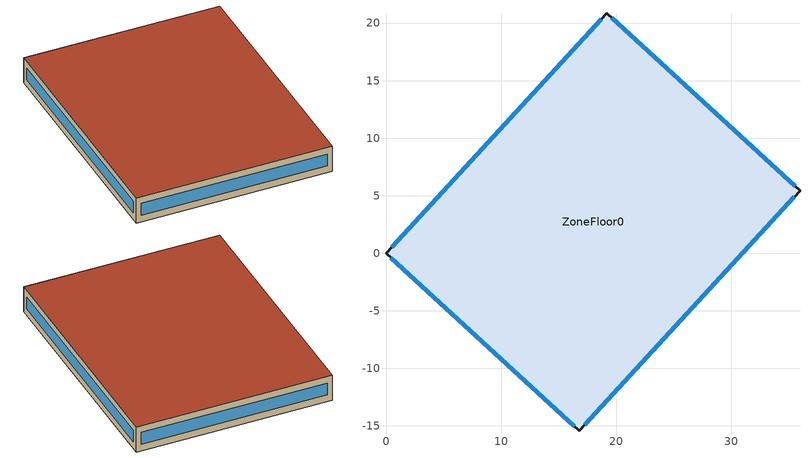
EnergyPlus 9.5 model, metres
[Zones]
ZoneFloor0
 floor ground (http://uesl_data/sources/archetypes/grounds/Ground1918_concrete_medium): 0,0 19.18,20.86 35.96,5.44 16.78,-15.43 z0
 wall outside (http://uesl_data/sources/archetypes/walls/Wall1918_brick_dl_medium): 19.18,20.86 0,0 16.78,-15.43 35.96,5.44 19.18,20.86 z0:3.23
 window (http://uesl_data/sources/archetypes/windows/Window1918_Standard): 18.7,20.34 0.48,0.52 / 35.54,5.82 19.6,20.48 / 17.26,-14.91 35.48,4.91 / 0.42,-0.39 16.36,-15.04 z0.86:2.36
 roof outside (http://uesl_data/sources/archetypes/roofs/Roof1918_peatfiber_medium): 16.78,-15.43 35.96,5.44 19.18,20.86 0,0 z3.23
[BUILDING]
Building: North Axis=0; Terrain=Suburbs; Loads Convergence Tolerance Value=0.04; Temperature Convergence Tolerance Value=0.4; Solar Distribution=FullExterior; Maximum Number of Warmup Days=25; Minimum Number of Warmup Days=1
[SITE:GROUNDTEMPERATURE:BUILDINGSURFACE]
18, 18, 18, 18, 18, 18, 18, 18, 18, 18, 18, 18
[SITE:GROUNDTEMPERATURE:FCFACTORMETHOD]
January Ground Temperature=1.6; February Ground Temperature=0.7; March Ground Temperature=2.3; April Ground Temperature=4.8; May Ground Temperature=11.2; June Ground Temperature=16.2; July Ground Temperature=19.6; August Ground Temperature=20.6; September Ground Temperature=18.9; October Ground Temperature=15; November Ground Temperature=9.8; December Ground Temperature=5
[SITE:GROUNDTEMPERATURE:SHALLOW]
14, 14, 14, 14, 14, 14, 14, 14, 14, 14, 14, 14
[SITE:GROUNDTEMPERATURE:DEEP]
14, 14, 14, 14, 14, 14, 14, 14, 14, 14, 14, 14
[MATERIAL] Roughness=Rough; Thermal Absorptance=0.009
Name | Thickness | Conductivity | Density | Specific Heat | Solar Absorptance | Visible Absorptance
http://uesl_data/sources/archetypes/constructionLayers/1918_Gr2_L1; http://uesl_data/sources/archetypes/constructionLayers/1918_Ro1_L3 | 0.015 | 0.87 | 1600 | 1000 | 0.006 | 0.006
http://uesl_data/sources/archetypes/constructionLayers/1918_Gr2_L2 | 0.16 | 2.3 | 2300 | 1000 | 0.006 | 0.006
http://uesl_data/sources/archetypes/constructionLayers/1918_Gr2_L3 | 0.03 | 0.047 | 250 | 1300 | 0.006 | 0.006
http://uesl_data/sources/archetypes/constructionLayers/1918_Gr2_L4 | 0.02 | 0.7 | 1600 | 1000 | 0.007 | 0.007
http://uesl_data/sources/archetypes/constructionLayers/1918_Gr2_L5 | 0.025 | 0.14 | 550 | 2300 | 0.006 | 0.006
http://uesl_data/sources/archetypes/constructionLayers/1918_Wa4_L1 | 0.115 | 0.96 | 2000 | 840 | 0.006 | 0.006
http://uesl_data/sources/archetypes/constructionLayers/1918_Wa4_L3 | 0.115 | 0.81 | 1500 | 840 | 0.006 | 0.006
http://uesl_data/sources/archetypes/constructionLayers/1918_Wa4_L4 | 0.015 | 0.7 | 1100 | 900 | 0.006 | 0.006
http://uesl_data/sources/archetypes/constructionLayers/1918_Ro1_L1 | 0.02 | 0.14 | 550 | 2300 | 0.006 | 0.006
http://uesl_data/sources/archetypes/constructionLayers/1918_Ro1_L2 | 0.04 | 0.047 | 250 | 1300 | 0.006 | 0.006
[MATERIAL:AIRGAP]
http://uesl_data/sources/archetypes/constructionLayers/1918_Wa4_L2: Thermal Resistance=0.175
[WINDOWMATERIAL:GLAZING] Optical Data Type=SpectralAverage; Solar Transmittance at Normal Incidence=0.00775; Front Side Solar Reflectance at Normal Incidence=0.00071; Back Side Solar Reflectance at Normal Incidence=0.00071; Visible Transmittance at Normal Incidence=0.00881; Front Side Visible Reflectance at Normal Incidence=0.0008; Back Side Visible Reflectance at Normal Incidence=0.0008; Infrared Transmittance at Normal Incidence=0; Front Side Infrared Hemispherical Emissivity=0.0084; Back Side Infrared Hemispherical Emissivity=0.0084; Conductivity=0.9; Dirt Correction Factor for Solar and Visible Transmittance=0.01; Solar Diffusing=No; Youngs modulus=72000000000; Poissons ratio=0.22
Name | Thickness
http://uesl_data/sources/archetypes/constructionLayers/1918_Wi1_L1 | 0.006
http://uesl_data/sources/archetypes/constructionLayers/1918_Wi1_L3 | 0.005
[WINDOWMATERIAL:GAS]
http://uesl_data/sources/archetypes/constructionLayers/1918_Wi1_L2: Gas Type=Air; Thickness=0.01
[WINDOWMATERIAL:SHADE]
Shade0101: Solar Transmittance=0.0031; Solar Reflectance=0.005; Visible Transmittance=0.0031; Visible Reflectance=0.005; Infrared Hemispherical Emissivity=0.009; Infrared Transmittance=0; Thickness=0.001; Conductivity=0.9; Shade to Glass Distance=0.1; Top Opening Multiplier=0; Bottom Opening Multiplier=0; LeftSide Opening Multiplier=0; RightSide Opening Multiplier=0; Airflow Permeability=0
[CONSTRUCTION]
http://uesl_data/sources/archetypes/grounds/Ground1918_concrete_medium: http://uesl_data/sources/archetypes/constructionLayers/1918_Gr2_L1, http://uesl_data/sources/archetypes/constructionLayers/1918_Gr2_L2, http://uesl_data/sources/archetypes/constructionLayers/1918_Gr2_L3, http://uesl_data/sources/archetypes/constructionLayers/1918_Gr2_L4, http://uesl_data/sources/archetypes/constructionLayers/1918_Gr2_L5
http://uesl_data/sources/archetypes/walls/Wall1918_brick_dl_medium: http://uesl_data/sources/archetypes/constructionLayers/1918_Wa4_L1, http://uesl_data/sources/archetypes/constructionLayers/1918_Wa4_L2, http://uesl_data/sources/archetypes/constructionLayers/1918_Wa4_L3, http://uesl_data/sources/archetypes/constructionLayers/1918_Wa4_L4
http://uesl_data/sources/archetypes/roofs/Roof1918_peatfiber_medium: http://uesl_data/sources/archetypes/constructionLayers/1918_Ro1_L1, http://uesl_data/sources/archetypes/constructionLayers/1918_Ro1_L2, http://uesl_data/sources/archetypes/constructionLayers/1918_Ro1_L3
http://uesl_data/sources/archetypes/windows/Window1918_Standard: http://uesl_data/sources/archetypes/constructionLayers/1918_Wi1_L1, http://uesl_data/sources/archetypes/constructionLayers/1918_Wi1_L2, http://uesl_data/sources/archetypes/constructionLayers/1918_Wi1_L3
[ZONE]
ZoneFloor0: Type=1; Multiplier=1; Ceiling Height=autocalculate; Volume=autocalculate; Floor Area=autocalculate; Part of Total Floor Area=Yes
[WINDOWSHADINGCONTROL]
shade_control_ZoneFloor0: Zone=ZoneFloor0; Shading Type=ExteriorShade; Shading Control Type=OnIfHighSolarOnWindow; Setpoint=90; Shading Control Is Scheduled=No; Glare Control Is Active=No; Shading Device Material=Shade0101; Type of Slat Angle Control for Blinds=FixedSlatAngle; Multiple Surface Control Type=Sequential; Fenestration Surface 1=ZoneFloor0_Wall_0_Win; Fenestration Surface 2=ZoneFloor0_Wall_1_Win; Fenestration Surface 3=ZoneFloor0_Wall_2_Win; Fenestration Surface 4=ZoneFloor0_Wall_3_Win
[PEOPLE]
ZoneFloor0_People: Zone or ZoneList=ZoneFloor0; Number of People Schedule=mfh_nominal_occupancy; Number of People Calculation Method=Area/Person; Zone Floor Area per Person=25.64103; Fraction Radiant=0.3; Sensible Heat Fraction=autocalculate; Activity Level Schedule=mfh_nominal_activity; Carbon Dioxide Generation Rate=3.82e-08; Enable ASHRAE 55 Comfort Warnings=No; Mean Radiant Temperature Calculation Type=ZoneAveraged; Clothing Insulation Calculation Method=ClothingInsulationSchedule
[LIGHTS]
ZoneFloor0_Lights: Zone or ZoneList=ZoneFloor0; Schedule=mfh_nominal_lighting; Design Level Calculation Method=Watts/Area; Watts per Zone Floor Area=10.3104; Return Air Fraction=0; Fraction Radiant=0.4; Fraction Visible=0.2; Fraction Replaceable=1; EndUse Subcategory=General; Return Air Fraction Calculated from Plenum Temperature=No; Return Air Fraction Function of Plenum Temperature Coefficient 1=0; Return Air Fraction Function of Plenum Temperature Coefficient 2=0
[ELECTRICEQUIPMENT]
ZoneFloor0_Appliances: Zone or ZoneList=ZoneFloor0; Schedule=mfh_nominal_appliances; Design Level Calculation Method=Watts/Area; Watts per Zone Floor Area=6.4; Fraction Latent=0; Fraction Radiant=0.75; Fraction Lost=0; EndUse Subcategory=General
[HOTWATEREQUIPMENT]
ZoneFloor0_DHW: Zone or ZoneList=ZoneFloor0; Schedule=mfh_nominal_dhw; Design Level Calculation Method=Watts/Area; Power per Zone Floor Area=4.216667; Fraction Latent=0; Fraction Radiant=0; Fraction Lost=1; EndUse Subcategory=General
[ZONEINFILTRATION:DESIGNFLOWRATE]
ZoneFloor0_Infiltration: Zone or ZoneList=ZoneFloor0; Schedule=Constant_1; Design Flow Rate Calculation Method=AirChanges/Hour; Air Changes per Hour=0.551667; Constant Term Coefficient=1; Temperature Term Coefficient=0; Velocity Term Coefficient=0; Velocity Squared Term Coefficient=0
[HVACTEMPLATE:THERMOSTAT]
FIXED_mfh_nominal_Residential_thermostat: Heating Setpoint Schedule=mfh_nominal_thermostat_heating; Cooling Setpoint Schedule=mfh_nominal_thermostat_cooling
[HVACTEMPLATE:ZONE:IDEALLOADSAIRSYSTEM]
ZoneFloor0: Template Thermostat=FIXED_mfh_nominal_Residential_thermostat; Maximum Heating Supply Air Temperature=50; Minimum Cooling Supply Air Temperature=13; Maximum Heating Supply Air Humidity Ratio=0.0156; Minimum Cooling Supply Air Humidity Ratio=0.0077; Heating Limit=NoLimit; Cooling Limit=NoLimit; Dehumidification Control Type=ConstantSensibleHeatRatio; Cooling Sensible Heat Ratio=0.7; Dehumidification Setpoint=60; Humidification Control Type=None; Humidification Setpoint=30; Outdoor Air Method=DetailedSpecification; Outdoor Air Flow Rate per Person=0; Outdoor Air Flow Rate per Zone Floor Area=0; Outdoor Air Flow Rate per Zone=0; Design Specification Outdoor Air Object=FIXED_mfh_nominal_Residential_outdoorair; Demand Controlled Ventilation Type=None; Outdoor Air Economizer Type=NoEconomizer; Heat Recovery Type=None; Sensible Heat Recovery Effectiveness=0.7; Latent Heat Recovery Effectiveness=0.65
[DESIGNSPECIFICATION:OUTDOORAIR]
FIXED_mfh_nominal_Residential_outdoorair: Outdoor Air Method=Flow/Area; Outdoor Air Flow per Person=0; Outdoor Air Flow per Zone Floor Area=0.00129722; Outdoor Air Flow per Zone=0; Outdoor Air Flow Air Changes per Hour=0; Outdoor Air Schedule=mfh_nominal_ventilation
[SCHEDULE:CONSTANT]
Constant_1: Hourly Value=1
[SCHEDULE:FILE] Column Number=1; Rows to Skip at Top=0; Number of Hours of Data=8760; Column Separator=Comma; Interpolate to Timestep=No
Name | File
mfh_nominal_occupancy | profiles/mfh_nominal_occupancy.csv
mfh_nominal_activity | profiles/mfh_nominal_activity.csv
mfh_nominal_lighting | profiles/mfh_nominal_lighting.csv
mfh_nominal_appliances | profiles/mfh_nominal_appliances.csv
mfh_nominal_dhw | profiles/mfh_nominal_dhw.csv
mfh_nominal_thermostat_heating | profiles/mfh_nominal_thermostat_heating.csv
mfh_nominal_thermostat_cooling | profiles/mfh_nominal_thermostat_cooling.csv
mfh_nominal_ventilation | profiles/mfh_nominal_ventilation.csv
